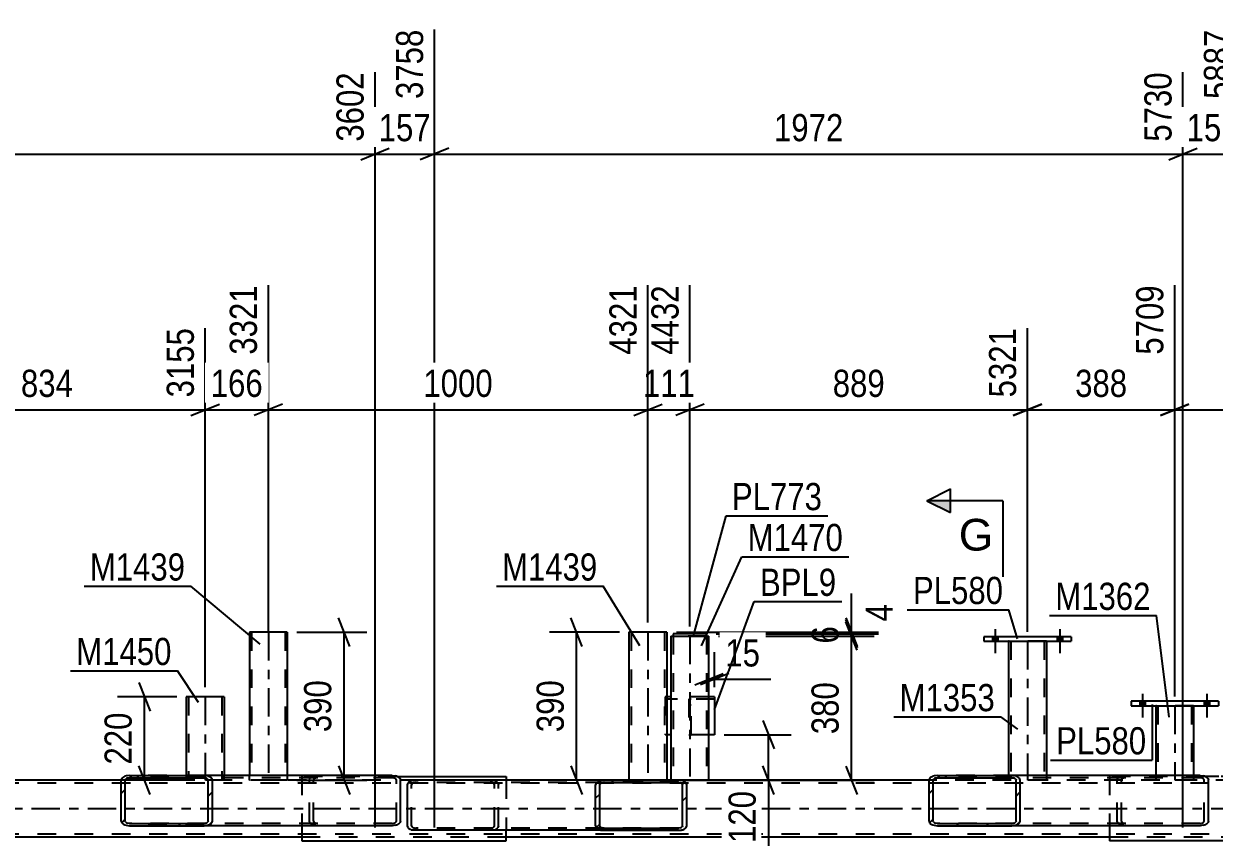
# Model space of a CAD drawing. Header units: millimetres. Extents: x -777 to 412, y -850 to -9.
# Drawn here: x -600.9 to -475.5, y -267.2 to -181.5 of the extents above; entities that cross this region are included whole.
import ezdxf

# ---------------------------------------------------------------- set-up
doc = ezdxf.new("R2010")
doc.units = ezdxf.units.MM
doc.linetypes.add('DXK_LINE_DOT2', pattern=[3.9198, 1.9599, -1.9599])
doc.linetypes.add('DXK_LINE_DOT3', pattern=[5.9187, 2.979, -0.9799, 0.9799, -0.9799])
doc.styles.add('Arial', font='ARIAL.TTF', dxfattribs={"height": 0.2})
doc.styles.add('Arial Narrow', font='ARIALN.TTF', dxfattribs={"height": 0.2})

# ---------------------------------------------------------------- blocks, each defined once
blk = doc.blocks.new('Part-570390744-11905 - 11758')
at = {"color": 7, "linetype": 'DXK_LINE_DOT2'}
for p, q in [((-571.66, -260.76), (-571.66, -265.95)), ((-561.63, -260.76), (-571.66, -260.76)), ((-550.12, -261.16), (-550.12, -266.44))]:
    blk.add_line(p, q, dxfattribs=at)
at = {"color": 2, "linetype": 'Continuous'}
for p, q in [((-561.63, -260.76), (-550.12, -260.76)), ((-550.12, -260.76), (-550.12, -261.16)), ((-571.66, -265.95), (-571.66, -267.56)), ((-550.12, -267.56), (-550.12, -266.44)), ((-571.66, -267.56), (-550.12, -267.56))]:
    blk.add_line(p, q, dxfattribs=at)
blk = doc.blocks.new('Bolt-570390744-12433 - 11758')
at = {"linetype": 'Continuous'}
for points in [[(-498.3, -246.04), (-498.86, -246.04), (-498.86, -246.52), (-498.3, -246.52)], [(-498.3, -246.04), (-498.86, -246.04), (-498.86, -246.52), (-498.3, -246.52)], [(-491.5, -246.04), (-492.06, -246.04), (-492.06, -246.52), (-491.5, -246.52)], [(-491.5, -246.04), (-492.06, -246.04), (-492.06, -246.52), (-491.5, -246.52)]]:
    blk.add_hatch(color=1, dxfattribs=at).paths.add_polyline_path(points)
at = {"color": 1, "linetype": 'Continuous'}
for p, q in [((-498.58, -245.24), (-498.58, -247.76)), ((-498.58, -245.24), (-498.58, -247.76)), ((-491.78, -245.24), (-491.78, -247.76)), ((-491.78, -245.24), (-491.78, -247.76)), ((-498.86, -246.04), (-498.86, -246.52)), ((-498.86, -246.04), (-498.86, -246.52)), ((-498.3, -246.04), (-498.3, -246.52)), ((-498.3, -246.04), (-498.3, -246.52)), ((-492.06, -246.04), (-492.06, -246.52)), ((-492.06, -246.04), (-492.06, -246.52)), ((-491.5, -246.04), (-491.5, -246.52)), ((-491.5, -246.04), (-491.5, -246.52))]:
    blk.add_line(p, q, dxfattribs=at)
blk = doc.blocks.new('Part-570390744-11802 - 11758')
at = {"linetype": 'Continuous'}
h = blk.add_hatch(dxfattribs=at)
h.set_pattern_fill('', scale=0.7, style=0, pattern_type=0)
h.set_pattern_definition([(45, (-590.6242, -265.649), (-1.57154, 1.57154), [])])
h.paths.add_polyline_path([(-590.69, -265.47), (-590.62, -265.65), (-590.43, -265.8), (-590.15, -265.91), (-589.82, -265.95), (-581.96, -265.95), (-581.62, -265.91), (-581.34, -265.8), (-581.15, -265.65), (-581.08, -265.47), (-581.08, -261.15), (-581.15, -260.96), (-581.34, -260.81), (-581.62, -260.7), (-581.96, -260.67), (-589.82, -260.67), (-590.15, -260.7), (-590.43, -260.81), (-590.62, -260.96), (-590.69, -261.15)])
h.paths.add_polyline_path([(-590.22, -261.05), (-590.13, -260.98), (-589.98, -260.92), (-589.82, -260.91), (-581.96, -260.91), (-581.79, -260.92), (-581.65, -260.98), (-581.55, -261.05), (-581.52, -261.15), (-581.52, -265.47), (-581.55, -265.56), (-581.65, -265.64), (-581.79, -265.69), (-581.96, -265.71), (-589.82, -265.71), (-589.98, -265.69), (-590.13, -265.64), (-590.22, -265.56), (-590.25, -265.47), (-590.25, -261.15)])
at = {"color": 2, "linetype": 'Continuous'}
for p, q in [((-589.82, -260.67), (-590.15, -260.7)), ((-589.98, -260.92), (-589.82, -260.91)), ((-589.82, -260.67), (-581.96, -260.67)), ((-589.82, -260.91), (-581.96, -260.91)), ((-562.13, -260.67), (-581.96, -260.67)), ((-581.62, -260.7), (-581.96, -260.67)), ((-581.96, -260.91), (-581.79, -260.92)), ((-562.13, -260.67), (-561.79, -260.7)), ((-590.62, -260.96), (-590.69, -261.15)), ((-590.69, -265.47), (-590.69, -261.15)), ((-590.25, -261.15), (-590.22, -261.05)), ((-590.25, -265.47), (-590.25, -261.15)), ((-581.55, -261.05), (-581.52, -261.15)), ((-581.52, -265.47), (-581.52, -261.15)), ((-581.08, -261.15), (-581.15, -260.96)), ((-581.08, -265.47), (-581.08, -261.15)), ((-561.32, -260.96), (-561.25, -261.15)), ((-561.25, -265.47), (-561.25, -261.15)), ((-590.69, -265.47), (-590.62, -265.65)), ((-590.22, -265.56), (-590.25, -265.47)), ((-590.15, -265.91), (-589.82, -265.95)), ((-589.82, -265.71), (-589.98, -265.69)), ((-589.82, -265.71), (-581.96, -265.71)), ((-581.79, -265.69), (-581.96, -265.71)), ((-581.96, -265.95), (-581.62, -265.91)), ((-581.52, -265.47), (-581.55, -265.56)), ((-581.15, -265.65), (-581.08, -265.47)), ((-561.79, -265.91), (-562.13, -265.95)), ((-561.25, -265.47), (-561.32, -265.65)), ((-589.82, -265.95), (-581.96, -265.95)), ((-562.13, -265.95), (-581.96, -265.95))]:
    blk.add_line(p, q, dxfattribs=at)
at = {"color": 7, "linetype": 'DXK_LINE_DOT2'}
for p, q in [((-581.96, -260.67), (-589.82, -260.67)), ((-562.13, -260.91), (-589.82, -260.91)), ((-570.32, -260.7), (-569.99, -260.67)), ((-569.99, -260.91), (-570.16, -260.92)), ((-561.96, -260.92), (-562.13, -260.91)), ((-570.86, -261.15), (-570.8, -260.96)), ((-570.86, -265.47), (-570.86, -261.15)), ((-570.39, -261.05), (-570.42, -261.15)), ((-570.42, -265.47), (-570.42, -261.15)), ((-561.69, -261.15), (-561.72, -261.05)), ((-561.69, -265.47), (-561.69, -261.15)), ((-562.13, -265.71), (-589.82, -265.71)), ((-570.8, -265.65), (-570.86, -265.47)), ((-570.42, -265.47), (-570.39, -265.56)), ((-569.99, -265.95), (-570.32, -265.91)), ((-570.16, -265.69), (-569.99, -265.71)), ((-562.13, -265.71), (-561.96, -265.69)), ((-561.72, -265.56), (-561.69, -265.47)), ((-581.96, -265.95), (-589.82, -265.95))]:
    blk.add_line(p, q, dxfattribs=at)
at = {"color": 2, "linetype": 'Continuous'}
for centre, radius, start, end in [((-590.02, -261.51), 0.817, 99.5182, 138.0638), ((-581.76, -261.51), 0.817, 41.9363, 80.4819), ((-561.93, -261.51), 0.817, 41.9363, 80.4819), ((-589.92, -261.33), 0.409, 99.5182, 138.0638), ((-581.86, -261.33), 0.409, 41.9363, 80.4819), ((-590.02, -265.1), 0.817, 221.9363, 260.4819), ((-589.92, -265.28), 0.409, 221.9363, 260.4819), ((-581.86, -265.28), 0.409, 279.5182, 318.0638), ((-581.76, -265.1), 0.817, 279.5182, 318.0638), ((-561.93, -265.1), 0.817, 279.5182, 318.0638)]:
    blk.add_arc(centre, radius, start, end, dxfattribs=at)
at = {"color": 7, "linetype": 'DXK_LINE_DOT2'}
for centre, radius, start, end in [((-570.19, -261.51), 0.817, 99.5182, 138.0638), ((-570.09, -261.33), 0.409, 99.5182, 138.0638), ((-562.03, -261.33), 0.409, 41.9363, 80.4819), ((-570.19, -265.1), 0.817, 221.9363, 260.4819), ((-570.09, -265.28), 0.409, 221.9363, 260.4819), ((-562.03, -265.28), 0.409, 279.5182, 318.0638)]:
    blk.add_arc(centre, radius, start, end, dxfattribs=at)
blk = doc.blocks.new('Part-570390744-11804 - 11758')
at = {"linetype": 'Continuous'}
h = blk.add_hatch(dxfattribs=at)
h.set_pattern_fill('', scale=0.7, style=0, pattern_type=0)
h.set_pattern_definition([(45, (-505.49, -265.649), (-1.57154, 1.57154), [])])
h.paths.add_polyline_path([(-505.56, -265.47), (-505.49, -265.65), (-505.3, -265.8), (-505.02, -265.91), (-504.68, -265.95), (-496.82, -265.95), (-496.49, -265.91), (-496.2, -265.8), (-496.02, -265.65), (-495.95, -265.47), (-495.95, -261.15), (-496.02, -260.96), (-496.2, -260.81), (-496.49, -260.7), (-496.82, -260.67), (-504.68, -260.67), (-505.02, -260.7), (-505.3, -260.81), (-505.49, -260.96), (-505.56, -261.15)])
h.paths.add_polyline_path([(-505.09, -261.05), (-504.99, -260.98), (-504.85, -260.92), (-504.68, -260.91), (-496.82, -260.91), (-496.65, -260.92), (-496.51, -260.98), (-496.42, -261.05), (-496.39, -261.15), (-496.39, -265.47), (-496.42, -265.56), (-496.51, -265.64), (-496.65, -265.69), (-496.82, -265.71), (-504.68, -265.71), (-504.85, -265.69), (-504.99, -265.64), (-505.09, -265.56), (-505.12, -265.47), (-505.12, -261.15)])
at = {"color": 2, "linetype": 'Continuous'}
for p, q in [((-504.68, -260.67), (-505.02, -260.7)), ((-504.85, -260.92), (-504.68, -260.91)), ((-504.68, -260.67), (-496.82, -260.67)), ((-504.68, -260.91), (-496.82, -260.91)), ((-476.99, -260.67), (-496.82, -260.67)), ((-496.49, -260.7), (-496.82, -260.67)), ((-496.82, -260.91), (-496.65, -260.92)), ((-476.99, -260.67), (-476.66, -260.7)), ((-505.49, -260.96), (-505.56, -261.15)), ((-505.56, -265.47), (-505.56, -261.15)), ((-505.12, -261.15), (-505.09, -261.05)), ((-505.12, -265.47), (-505.12, -261.15)), ((-496.42, -261.05), (-496.39, -261.15)), ((-496.39, -265.47), (-496.39, -261.15)), ((-495.95, -261.15), (-496.02, -260.96)), ((-495.95, -265.47), (-495.95, -261.15)), ((-476.19, -260.96), (-476.12, -261.15)), ((-476.12, -265.47), (-476.12, -261.15)), ((-505.56, -265.47), (-505.49, -265.65)), ((-505.09, -265.56), (-505.12, -265.47)), ((-505.02, -265.91), (-504.68, -265.95)), ((-504.68, -265.71), (-504.85, -265.69)), ((-504.68, -265.71), (-496.82, -265.71)), ((-496.65, -265.69), (-496.82, -265.71)), ((-496.82, -265.95), (-496.49, -265.91)), ((-496.39, -265.47), (-496.42, -265.56)), ((-496.02, -265.65), (-495.95, -265.47)), ((-476.66, -265.91), (-476.99, -265.95)), ((-476.12, -265.47), (-476.19, -265.65)), ((-504.68, -265.95), (-496.82, -265.95)), ((-476.99, -265.95), (-496.82, -265.95))]:
    blk.add_line(p, q, dxfattribs=at)
at = {"color": 7, "linetype": 'DXK_LINE_DOT2'}
for p, q in [((-496.82, -260.67), (-504.68, -260.67)), ((-476.99, -260.91), (-504.68, -260.91)), ((-485.19, -260.7), (-484.85, -260.67)), ((-484.85, -260.91), (-485.02, -260.92)), ((-476.83, -260.92), (-476.99, -260.91)), ((-485.73, -261.15), (-485.66, -260.96)), ((-485.73, -265.47), (-485.73, -261.15)), ((-485.26, -261.05), (-485.29, -261.15)), ((-485.29, -265.47), (-485.29, -261.15)), ((-476.56, -261.15), (-476.59, -261.05)), ((-476.56, -265.47), (-476.56, -261.15)), ((-476.99, -265.71), (-504.68, -265.71)), ((-485.66, -265.65), (-485.73, -265.47)), ((-485.29, -265.47), (-485.26, -265.56)), ((-484.85, -265.95), (-485.19, -265.91)), ((-485.02, -265.69), (-484.85, -265.71)), ((-476.99, -265.71), (-476.83, -265.69)), ((-476.59, -265.56), (-476.56, -265.47)), ((-504.68, -265.95), (-496.82, -265.95))]:
    blk.add_line(p, q, dxfattribs=at)
at = {"color": 2, "linetype": 'Continuous'}
for centre, radius, start, end in [((-504.88, -261.51), 0.817, 99.5182, 138.0638), ((-496.62, -261.51), 0.817, 41.9363, 80.4819), ((-476.79, -261.51), 0.817, 41.9363, 80.4819), ((-504.78, -261.33), 0.409, 99.5182, 138.0638), ((-496.72, -261.33), 0.409, 41.9363, 80.4819), ((-504.88, -265.1), 0.817, 221.9363, 260.4819), ((-504.78, -265.28), 0.409, 221.9363, 260.4819), ((-496.72, -265.28), 0.409, 279.5182, 318.0638), ((-496.62, -265.1), 0.817, 279.5182, 318.0638), ((-476.79, -265.1), 0.817, 279.5182, 318.0638)]:
    blk.add_arc(centre, radius, start, end, dxfattribs=at)
at = {"color": 7, "linetype": 'DXK_LINE_DOT2'}
for centre, radius, start, end in [((-485.05, -261.51), 0.817, 99.5182, 138.0638), ((-484.95, -261.33), 0.409, 99.5182, 138.0638), ((-476.89, -261.33), 0.409, 41.9363, 80.4819), ((-485.05, -265.1), 0.817, 221.9363, 260.4819), ((-484.95, -265.28), 0.409, 221.9363, 260.4819), ((-476.89, -265.28), 0.409, 279.5182, 318.0638)]:
    blk.add_arc(centre, radius, start, end, dxfattribs=at)
blk = doc.blocks.new('Part-570390744-11910 - 11758')
at = {"color": 7, "linetype": 'DXK_LINE_DOT2'}
for p, q in [((-486.53, -260.76), (-486.53, -265.95)), ((-476.49, -260.76), (-486.53, -260.76)), ((-464.98, -260.76), (-475.02, -260.76)), ((-464.98, -260.76), (-464.98, -265.95))]:
    blk.add_line(p, q, dxfattribs=at)
at = {"color": 2, "linetype": 'Continuous'}
for p, q in [((-475.02, -260.76), (-476.49, -260.76)), ((-486.53, -265.95), (-486.53, -267.56)), ((-464.98, -265.95), (-464.98, -267.56)), ((-464.98, -267.56), (-486.53, -267.56))]:
    blk.add_line(p, q, dxfattribs=at)
blk = doc.blocks.new('Part-570390744-12307 - 11758')
at = {"color": 2, "linetype": 'Continuous'}
for p, q in [((-583.83, -252.37), (-583.83, -260.67)), ((-579.83, -252.37), (-583.83, -252.37)), ((-579.83, -252.37), (-579.83, -260.67))]:
    blk.add_line(p, q, dxfattribs=at)
at = {"color": 7, "linetype": 'DXK_LINE_DOT2'}
for p, q in [((-583.59, -252.37), (-583.59, -261.16)), ((-583.59, -252.37), (-583.57, -252.37)), ((-583.57, -252.37), (-583.53, -252.37)), ((-583.53, -252.37), (-583.52, -252.37)), ((-580.07, -252.37), (-580.07, -261.16)), ((-583.83, -260.67), (-583.83, -261.16)), ((-579.83, -261.16), (-579.83, -260.67)), ((-579.83, -261.16), (-583.83, -261.16))]:
    blk.add_line(p, q, dxfattribs=at)
at = {"color": 7, "linetype": 'DXK_LINE_DOT3'}
blk.add_line((-581.83, -252.37), (-581.83, -261.16), dxfattribs=at)
blk = doc.blocks.new('Part-570390744-11937 - 11758')
at = {"linetype": 'Continuous'}
h = blk.add_hatch(dxfattribs=at)
h.set_pattern_fill('', scale=0.7, style=0, pattern_type=0)
h.set_pattern_definition([(45, (-540.628, -266.147), (-1.57154, 1.57154), [])])
h.paths.add_polyline_path([(-540.69, -265.96), (-540.63, -266.15), (-540.44, -266.3), (-540.16, -266.41), (-539.82, -266.44), (-531.96, -266.44), (-531.63, -266.41), (-531.34, -266.3), (-531.15, -266.15), (-531.09, -265.96), (-531.09, -261.64), (-531.15, -261.46), (-531.34, -261.3), (-531.63, -261.2), (-531.96, -261.16), (-539.82, -261.16), (-540.16, -261.2), (-540.44, -261.3), (-540.63, -261.46), (-540.69, -261.64)])
h.paths.add_polyline_path([(-540.22, -261.55), (-540.13, -261.47), (-539.99, -261.42), (-539.82, -261.4), (-531.96, -261.4), (-531.79, -261.42), (-531.65, -261.47), (-531.56, -261.55), (-531.52, -261.64), (-531.52, -265.96), (-531.56, -266.06), (-531.65, -266.13), (-531.79, -266.19), (-531.96, -266.2), (-539.82, -266.2), (-539.99, -266.19), (-540.13, -266.13), (-540.22, -266.06), (-540.26, -265.96), (-540.26, -261.64)])
at = {"color": 2, "linetype": 'Continuous'}
for p, q in [((-560.52, -261.64), (-560.46, -261.46)), ((-560.52, -265.96), (-560.52, -261.64)), ((-559.98, -261.2), (-559.65, -261.16)), ((-539.82, -261.16), (-559.65, -261.16)), ((-540.63, -261.46), (-540.69, -261.64)), ((-540.69, -265.96), (-540.69, -261.64)), ((-540.26, -261.64), (-540.22, -261.55)), ((-540.26, -265.96), (-540.26, -261.64)), ((-539.82, -261.16), (-540.16, -261.2)), ((-539.99, -261.42), (-539.82, -261.4)), ((-539.82, -261.16), (-531.96, -261.16)), ((-539.82, -261.4), (-531.96, -261.4)), ((-531.63, -261.2), (-531.96, -261.16)), ((-531.96, -261.4), (-531.79, -261.42)), ((-531.56, -261.55), (-531.52, -261.64)), ((-531.52, -265.96), (-531.52, -261.64)), ((-531.09, -261.64), (-531.15, -261.46)), ((-531.09, -265.96), (-531.09, -261.64)), ((-560.46, -266.15), (-560.52, -265.96)), ((-559.65, -266.44), (-559.98, -266.41)), ((-539.82, -266.44), (-559.65, -266.44)), ((-540.69, -265.96), (-540.63, -266.15)), ((-540.22, -266.06), (-540.26, -265.96)), ((-540.16, -266.41), (-539.82, -266.44)), ((-539.82, -266.2), (-539.99, -266.19)), ((-539.82, -266.2), (-531.96, -266.2)), ((-539.82, -266.44), (-531.96, -266.44)), ((-531.79, -266.19), (-531.96, -266.2)), ((-531.96, -266.44), (-531.63, -266.41)), ((-531.52, -265.96), (-531.56, -266.06)), ((-531.15, -266.15), (-531.09, -265.96))]:
    blk.add_line(p, q, dxfattribs=at)
at = {"color": 7, "linetype": 'DXK_LINE_DOT2'}
for p, q in [((-560.05, -261.55), (-560.09, -261.64)), ((-560.09, -265.96), (-560.09, -261.64)), ((-559.65, -261.4), (-559.82, -261.42)), ((-531.96, -261.4), (-559.65, -261.4)), ((-551.79, -261.16), (-551.45, -261.2)), ((-551.62, -261.42), (-551.79, -261.4)), ((-551.35, -261.64), (-551.39, -261.55)), ((-551.35, -265.96), (-551.35, -261.64)), ((-550.98, -261.46), (-550.92, -261.64)), ((-550.92, -265.96), (-550.92, -261.64)), ((-531.96, -261.16), (-539.82, -261.16)), ((-560.09, -265.96), (-560.05, -266.06)), ((-559.82, -266.19), (-559.65, -266.2)), ((-531.96, -266.2), (-559.65, -266.2)), ((-551.79, -266.2), (-551.62, -266.19)), ((-551.45, -266.41), (-551.79, -266.44)), ((-551.39, -266.06), (-551.35, -265.96)), ((-550.92, -265.96), (-550.98, -266.15)), ((-531.96, -266.44), (-539.82, -266.44))]:
    blk.add_line(p, q, dxfattribs=at)
at = {"color": 2, "linetype": 'Continuous'}
for centre, radius, start, end in [((-559.85, -262.01), 0.817, 99.5182, 138.0638), ((-540.02, -262.01), 0.817, 99.5182, 138.0638), ((-539.92, -261.82), 0.409, 99.5182, 138.0638), ((-531.86, -261.82), 0.409, 41.9363, 80.4819), ((-531.76, -262.01), 0.817, 41.9363, 80.4819), ((-559.85, -265.6), 0.817, 221.9363, 260.4819), ((-540.02, -265.6), 0.817, 221.9363, 260.4819), ((-539.92, -265.78), 0.409, 221.9363, 260.4819), ((-531.86, -265.78), 0.409, 279.5182, 318.0638), ((-531.76, -265.6), 0.817, 279.5182, 318.0638)]:
    blk.add_arc(centre, radius, start, end, dxfattribs=at)
at = {"color": 7, "linetype": 'DXK_LINE_DOT2'}
for centre, radius, start, end in [((-559.75, -261.82), 0.409, 99.5182, 138.0638), ((-551.69, -261.82), 0.409, 41.9363, 80.4819), ((-551.59, -262.01), 0.817, 41.9363, 80.4819), ((-559.75, -265.78), 0.409, 221.9363, 260.4819), ((-551.69, -265.78), 0.409, 279.5182, 318.0638), ((-551.59, -265.6), 0.817, 279.5182, 318.0638)]:
    blk.add_arc(centre, radius, start, end, dxfattribs=at)
blk = doc.blocks.new('Part-570390744-12322 - 11758')
at = {"color": 2, "linetype": 'Continuous'}
for p, q in [((-481.67, -253.33), (-481.67, -260.67)), ((-477.67, -253.33), (-477.67, -260.67))]:
    blk.add_line(p, q, dxfattribs=at)
at = {"color": 7, "linetype": 'DXK_LINE_DOT2'}
for p, q in [((-477.67, -253.33), (-481.67, -253.33)), ((-481.43, -253.33), (-481.43, -261.17)), ((-477.91, -253.33), (-477.91, -261.17)), ((-481.67, -260.67), (-481.67, -261.17)), ((-477.67, -260.67), (-477.67, -261.17)), ((-477.67, -261.17), (-481.67, -261.17))]:
    blk.add_line(p, q, dxfattribs=at)
at = {"color": 7, "linetype": 'DXK_LINE_DOT3'}
blk.add_line((-479.67, -253.33), (-479.67, -261.17), dxfattribs=at)
blk = doc.blocks.new('Part-570390744-12146 - 11758')
at = {"color": 2, "linetype": 'Continuous'}
for p, q in [((-533.18, -245.56), (-537.18, -245.56)), ((-537.18, -245.56), (-537.18, -261.16)), ((-533.18, -245.56), (-533.18, -261.16))]:
    blk.add_line(p, q, dxfattribs=at)
at = {"color": 7, "linetype": 'DXK_LINE_DOT2'}
for p, q in [((-536.94, -245.56), (-536.94, -261.17)), ((-536.94, -245.56), (-536.92, -245.56)), ((-536.92, -245.56), (-536.88, -245.56)), ((-536.88, -245.56), (-536.87, -245.56)), ((-533.42, -245.56), (-533.42, -261.17)), ((-537.18, -261.16), (-537.18, -261.17)), ((-537.18, -261.17), (-533.18, -261.17)), ((-533.18, -261.17), (-533.18, -261.16)), ((-533.18, -261.16), (-533.18, -261.17))]:
    blk.add_line(p, q, dxfattribs=at)
at = {"color": 7, "linetype": 'DXK_LINE_DOT3'}
blk.add_line((-535.18, -245.56), (-535.18, -261.17), dxfattribs=at)
blk = doc.blocks.new('Part-570390744-12371 - 11758')
at = {"color": 7, "linetype": 'DXK_LINE_DOT2'}
for p, q in [((-533.35, -252.37), (-533.35, -256.37)), ((-533.18, -252.37), (-533.35, -252.37)), ((-528.15, -252.61), (-533.35, -252.61)), ((-528.75, -252.37), (-532.75, -252.37)), ((-533.18, -256.37), (-533.35, -256.37)), ((-528.75, -256.37), (-532.75, -256.37))]:
    blk.add_line(p, q, dxfattribs=at)
at = {"color": 2, "linetype": 'Continuous'}
for p, q in [((-532.75, -252.37), (-533.18, -252.37)), ((-528.15, -252.37), (-528.75, -252.37)), ((-528.15, -252.37), (-528.15, -256.37)), ((-532.75, -256.37), (-533.18, -256.37)), ((-528.15, -256.37), (-528.75, -256.37))]:
    blk.add_line(p, q, dxfattribs=at)
blk = doc.blocks.new('Part-570390744-12153 - 11758')
at = {"color": 2, "linetype": 'Continuous'}
for p, q in [((-532.75, -245.97), (-532.75, -261.16)), ((-532.75, -245.97), (-532.71, -245.97)), ((-532.71, -245.97), (-528.75, -245.97)), ((-528.75, -261.16), (-528.75, -245.97))]:
    blk.add_line(p, q, dxfattribs=at)
at = {"color": 7, "linetype": 'DXK_LINE_DOT2'}
for p, q in [((-532.51, -245.97), (-532.51, -261.16)), ((-532.51, -245.97), (-532.49, -245.97)), ((-528.99, -245.97), (-528.99, -261.16)), ((-532.75, -261.16), (-528.75, -261.16))]:
    blk.add_line(p, q, dxfattribs=at)
at = {"color": 7, "linetype": 'DXK_LINE_DOT3'}
blk.add_line((-530.75, -245.97), (-530.75, -261.16), dxfattribs=at)
blk = doc.blocks.new('Part-570390744-12160 - 11758')
at = {"color": 2, "linetype": 'Continuous'}
for p, q in [((-499.78, -246.04), (-499.78, -246.52)), ((-490.58, -246.04), (-499.78, -246.04)), ((-499.78, -246.52), (-490.58, -246.52)), ((-490.58, -246.04), (-490.58, -246.52))]:
    blk.add_line(p, q, dxfattribs=at)
blk = doc.blocks.new('Part-570390744-12165 - 11758')
at = {"color": 2, "linetype": 'Continuous'}
for p, q in [((-497.18, -246.52), (-497.18, -260.67)), ((-493.18, -246.52), (-493.18, -260.67))]:
    blk.add_line(p, q, dxfattribs=at)
at = {"color": 7, "linetype": 'DXK_LINE_DOT2'}
for p, q in [((-493.18, -246.52), (-497.18, -246.52)), ((-496.94, -246.52), (-496.94, -261.17)), ((-493.42, -246.52), (-493.42, -261.17)), ((-497.18, -260.67), (-497.18, -261.17)), ((-493.18, -260.67), (-493.18, -261.17)), ((-493.18, -261.17), (-497.18, -261.17))]:
    blk.add_line(p, q, dxfattribs=at)
at = {"color": 7, "linetype": 'DXK_LINE_DOT3'}
blk.add_line((-495.18, -246.52), (-495.18, -261.17), dxfattribs=at)
blk = doc.blocks.new('Part-570390744-12286 - 11758')
at = {"color": 2, "linetype": 'Continuous'}
for p, q in [((-528.99, -245.73), (-532.51, -245.73)), ((-532.51, -245.73), (-532.51, -245.97)), ((-528.99, -245.73), (-528.99, -245.97))]:
    blk.add_line(p, q, dxfattribs=at)
at = {"color": 7, "linetype": 'DXK_LINE_DOT2'}
blk.add_line((-528.99, -245.97), (-532.51, -245.97), dxfattribs=at)
blk = doc.blocks.new('Part-570390744-12291 - 11758')
at = {"color": 2, "linetype": 'Continuous'}
for p, q in [((-577.18, -245.56), (-577.18, -260.67)), ((-573.18, -245.56), (-577.18, -245.56)), ((-573.18, -245.56), (-573.18, -260.67))]:
    blk.add_line(p, q, dxfattribs=at)
at = {"color": 7, "linetype": 'DXK_LINE_DOT2'}
for p, q in [((-576.94, -245.56), (-576.94, -261.17)), ((-576.94, -245.56), (-576.92, -245.56)), ((-576.92, -245.56), (-576.88, -245.56)), ((-576.88, -245.56), (-576.87, -245.56)), ((-573.42, -245.56), (-573.42, -261.17)), ((-577.18, -261.17), (-577.18, -260.67)), ((-573.18, -260.67), (-573.18, -261.17)), ((-573.18, -261.17), (-577.18, -261.17))]:
    blk.add_line(p, q, dxfattribs=at)
at = {"color": 7, "linetype": 'DXK_LINE_DOT3'}
blk.add_line((-575.18, -245.56), (-575.18, -261.17), dxfattribs=at)
blk = doc.blocks.new('Part-570390744-12317 - 11758')
at = {"color": 2, "linetype": 'Continuous'}
for p, q in [((-484.27, -252.85), (-484.27, -253.33)), ((-475.07, -252.85), (-484.27, -252.85)), ((-484.27, -253.33), (-475.07, -253.33)), ((-475.07, -252.85), (-475.07, -253.33))]:
    blk.add_line(p, q, dxfattribs=at)
blk = doc.blocks.new('Part-570390744-12396 - 11758')
at = {"color": 7, "linetype": 'DXK_LINE_DOT2'}
for p, q in [((-64.46, -261.48), (-708.01, -261.48)), ((-531.96, -261.16), (-590.69, -261.16)), ((-445.95, -261.16), (-505.56, -261.16)), ((-64.46, -266.84), (-708.01, -266.84)), ((-550.12, -267.16), (-571.66, -267.16)), ((-464.98, -267.16), (-486.53, -267.16))]:
    blk.add_line(p, q, dxfattribs=at)
at = {"color": 2, "linetype": 'Continuous'}
for p, q in [((-590.69, -261.16), (-617.1, -261.16)), ((-505.56, -261.16), (-531.96, -261.16)), ((-571.66, -267.16), (-635.25, -267.16)), ((-486.53, -267.16), (-550.12, -267.16))]:
    blk.add_line(p, q, dxfattribs=at)
at = {"color": 7, "linetype": 'DXK_LINE_DOT3'}
blk.add_line((-64.46, -264.16), (-708.01, -264.16), dxfattribs=at)
blk = doc.blocks.new('Part-570390744-12397 - 11758')
at = {"color": 7, "linetype": 'DXK_LINE_DOT2'}
for p, q in [((-530.62, -252.61), (-530.86, -252.61)), ((-530.86, -252.61), (-530.86, -256.37)), ((-530.86, -253.21), (-530.62, -253.21)), ((-530.62, -256.37), (-530.62, -252.61)), ((-530.86, -256.37), (-530.62, -256.37))]:
    blk.add_line(p, q, dxfattribs=at)
blk = doc.blocks.new('Bolt-570390744-12444 - 11758')
at = {"linetype": 'Continuous'}
for points in [[(-482.79, -252.85), (-483.35, -252.85), (-483.35, -253.33), (-482.79, -253.33)], [(-482.79, -252.85), (-483.35, -252.85), (-483.35, -253.33), (-482.79, -253.33)], [(-475.99, -252.85), (-476.55, -252.85), (-476.55, -253.33), (-475.99, -253.33)], [(-475.99, -252.85), (-476.55, -252.85), (-476.55, -253.33), (-475.99, -253.33)]]:
    blk.add_hatch(color=1, dxfattribs=at).paths.add_polyline_path(points)
at = {"color": 1, "linetype": 'Continuous'}
for p, q in [((-483.07, -252.05), (-483.07, -254.57)), ((-483.07, -252.05), (-483.07, -254.57)), ((-476.27, -252.05), (-476.27, -254.57)), ((-476.27, -252.05), (-476.27, -254.57)), ((-483.35, -252.85), (-483.35, -253.33)), ((-483.35, -252.85), (-483.35, -253.33)), ((-482.79, -252.85), (-482.79, -253.33)), ((-482.79, -252.85), (-482.79, -253.33)), ((-476.55, -252.85), (-476.55, -253.33)), ((-476.55, -252.85), (-476.55, -253.33)), ((-475.99, -252.85), (-475.99, -253.33)), ((-475.99, -252.85), (-475.99, -253.33))]:
    blk.add_line(p, q, dxfattribs=at)
blk = doc.blocks.new('StraightDimension-570390744-50053 - 11758')
at = {"color": 7, "linetype": 'Continuous'}
for p, q in [((-615.18, -245.52), (-615.18, -213.52)), ((-581.83, -251.37), (-581.83, -213.52)), ((-613.68, -221.53), (-616.68, -222.73)), ((-583.33, -222.73), (-580.33, -221.53)), ((-615.18, -222.13), (-581.83, -222.13))]:
    blk.add_line(p, q, dxfattribs=at)
at = {"color": 0}
blk.add_wipeout([(-595.16, -221.38), (-595.16, -217.18), (-601.85, -217.18), (-601.85, -221.38)], dxfattribs=at)
at = {"color": 3, "style": 'Arial Narrow'}
blk.add_text('834', height=2.863, dxfattribs=at).set_placement((-601.25, -220.78))
at = {"color": 0, "linetype": 'Continuous'}
blk.add_wipeout([(-582.43, -212.92), (-586.63, -212.92), (-586.63, -221.43), (-582.43, -221.43)], dxfattribs=at)
at = {"color": 3, "linetype": 'Continuous', "style": 'Arial Narrow'}
blk.add_text('3155', height=2.863, rotation=90.0002, dxfattribs=at).set_placement((-583.03, -220.83))
blk = doc.blocks.new('StraightDimension-570390744-50049 - 11758')
at = {"color": 7, "linetype": 'Continuous'}
for p, q in [((-530.75, -244.97), (-530.75, -209.02)), ((-495.18, -245.52), (-495.18, -213.52)), ((-529.25, -221.53), (-532.25, -222.73)), ((-496.68, -222.73), (-493.68, -221.53)), ((-530.75, -222.13), (-495.18, -222.13))]:
    blk.add_line(p, q, dxfattribs=at)
at = {"color": 0}
blk.add_wipeout([(-509.62, -221.38), (-509.62, -217.18), (-516.3, -217.18), (-516.3, -221.38)], dxfattribs=at)
at = {"color": 3, "style": 'Arial Narrow'}
blk.add_text('889', height=2.863, dxfattribs=at).set_placement((-515.7, -220.78))
at = {"color": 0, "linetype": 'Continuous'}
blk.add_wipeout([(-495.78, -212.92), (-499.98, -212.92), (-499.98, -221.43), (-495.78, -221.43)], dxfattribs=at)
at = {"color": 3, "linetype": 'Continuous', "style": 'Arial Narrow'}
blk.add_text('5321', height=2.863, rotation=90.0002, dxfattribs=at).set_placement((-496.38, -220.83))
blk = doc.blocks.new('StraightDimension-570390744-59042 - 11758')
at = {"color": 7, "linetype": 'Continuous'}
for p, q in [((-514.33, -244.23), (-513.13, -247.23)), ((-513.13, -247.47), (-514.33, -244.47)), ((-527.99, -245.73), (-511.33, -245.73)), ((-513.73, -245.97), (-513.73, -245.73)), ((-527.75, -245.97), (-511.33, -245.97))]:
    blk.add_line(p, q, dxfattribs=at)
at = {"color": 0}
blk.add_wipeout([(-514.48, -244.33), (-518.68, -244.33), (-518.68, -247.36), (-514.48, -247.36)], dxfattribs=at)
at = {"color": 3, "style": 'Arial Narrow'}
blk.add_text('6', height=2.86, rotation=90.0002, dxfattribs=at).set_placement((-515.08, -246.76))
blk = doc.blocks.new('StraightDimension-570390744-51158 - 11758')
at = {"color": 7, "linetype": 'Continuous'}
for p, q in [((-647.06, -266.16), (-647.06, -186.57)), ((-563.94, -266.16), (-563.94, -186.57)), ((-645.56, -194.59), (-648.56, -195.79)), ((-647.06, -195.19), (-563.94, -195.19)), ((-565.44, -195.79), (-562.44, -194.59))]:
    blk.add_line(p, q, dxfattribs=at)
at = {"color": 0}
blk.add_wipeout([(-601.24, -194.44), (-601.24, -190.24), (-609.75, -190.24), (-609.75, -194.44)], dxfattribs=at)
at = {"color": 3, "style": 'Arial Narrow'}
blk.add_text('2078', height=2.863, dxfattribs=at).set_placement((-609.15, -193.84))
at = {"color": 0, "linetype": 'Continuous'}
blk.add_wipeout([(-564.54, -185.97), (-568.74, -185.97), (-568.74, -194.49), (-564.54, -194.49)], dxfattribs=at)
at = {"color": 3, "linetype": 'Continuous', "style": 'Arial Narrow'}
blk.add_text('3602', height=2.863, rotation=90.0002, dxfattribs=at).set_placement((-565.14, -193.89))
blk = doc.blocks.new('StraightDimension-570390744-50048 - 11758')
at = {"color": 7, "linetype": 'Continuous'}
for p, q in [((-479.67, -252.33), (-479.67, -209.02)), ((-495.18, -245.52), (-495.18, -213.52)), ((-493.68, -221.53), (-496.68, -222.73)), ((-481.17, -222.73), (-478.17, -221.53)), ((-495.18, -222.13), (-479.67, -222.13))]:
    blk.add_line(p, q, dxfattribs=at)
at = {"color": 0}
blk.add_wipeout([(-484.08, -221.38), (-484.08, -217.18), (-490.76, -217.18), (-490.76, -221.38)], dxfattribs=at)
at = {"color": 3, "style": 'Arial Narrow'}
blk.add_text('388', height=2.863, dxfattribs=at).set_placement((-490.16, -220.78))
at = {"color": 0, "linetype": 'Continuous'}
blk.add_wipeout([(-480.27, -208.42), (-484.47, -208.42), (-484.47, -216.93), (-480.27, -216.93)], dxfattribs=at)
at = {"color": 3, "linetype": 'Continuous', "style": 'Arial Narrow'}
blk.add_text('5709', height=2.863, rotation=90.0002, dxfattribs=at).set_placement((-480.87, -216.33))
blk = doc.blocks.new('StraightDimension-570390744-51157 - 11758')
at = {"color": 7, "linetype": 'Continuous'}
for p, q in [((-557.67, -266.16), (-557.67, -182.07)), ((-563.94, -266.16), (-563.94, -186.57)), ((-565.44, -195.79), (-562.44, -194.59)), ((-563.94, -195.19), (-557.67, -195.19)), ((-556.17, -194.59), (-559.17, -195.79))]:
    blk.add_line(p, q, dxfattribs=at)
at = {"color": 0}
blk.add_wipeout([(-557.46, -194.44), (-557.46, -190.24), (-564.15, -190.24), (-564.15, -194.44)], dxfattribs=at)
at = {"color": 3, "style": 'Arial Narrow'}
blk.add_text('157', height=2.863, dxfattribs=at).set_placement((-563.55, -193.84))
at = {"color": 0, "linetype": 'Continuous'}
blk.add_wipeout([(-558.27, -181.47), (-562.47, -181.47), (-562.47, -189.99), (-558.27, -189.99)], dxfattribs=at)
at = {"color": 3, "linetype": 'Continuous', "style": 'Arial Narrow'}
blk.add_text('3758', height=2.863, rotation=90.0002, dxfattribs=at).set_placement((-558.87, -189.39))
blk = doc.blocks.new('StraightDimension-570390744-51156 - 11758')
at = {"color": 7, "linetype": 'Continuous'}
for p, q in [((-557.67, -266.16), (-557.67, -182.07)), ((-478.8, -266.16), (-478.8, -186.57)), ((-556.17, -194.59), (-559.17, -195.79)), ((-557.67, -195.19), (-478.8, -195.19)), ((-480.3, -195.79), (-477.3, -194.59))]:
    blk.add_line(p, q, dxfattribs=at)
at = {"color": 0}
blk.add_wipeout([(-513.98, -194.44), (-513.98, -190.24), (-522.49, -190.24), (-522.49, -194.44)], dxfattribs=at)
at = {"color": 3, "style": 'Arial Narrow'}
blk.add_text('1972', height=2.863, dxfattribs=at).set_placement((-521.89, -193.84))
at = {"color": 0, "linetype": 'Continuous'}
blk.add_wipeout([(-479.4, -185.97), (-483.6, -185.97), (-483.6, -194.49), (-479.4, -194.49)], dxfattribs=at)
at = {"color": 3, "linetype": 'Continuous', "style": 'Arial Narrow'}
blk.add_text('5730', height=2.863, rotation=90.0002, dxfattribs=at).set_placement((-480, -193.89))
blk = doc.blocks.new('StraightDimension-570390744-12468 - 11758')
at = {"color": 7, "linetype": 'Continuous'}
for p, q in [((-588.83, -250.87), (-587.63, -253.87)), ((-584.83, -252.37), (-591.08, -252.37)), ((-588.23, -261.16), (-588.23, -252.37)), ((-587.63, -262.66), (-588.83, -259.66)), ((-584.83, -261.16), (-591.08, -261.16))]:
    blk.add_line(p, q, dxfattribs=at)
at = {"color": 0}
blk.add_wipeout([(-588.98, -253.42), (-593.18, -253.42), (-593.18, -260.11), (-588.98, -260.11)], dxfattribs=at)
at = {"color": 3, "style": 'Arial Narrow'}
blk.add_text('220', height=2.863, rotation=90.0002, dxfattribs=at).set_placement((-589.58, -259.51))
blk = doc.blocks.new('StraightDimension-570390744-50047 - 11758')
at = {"color": 7, "linetype": 'Continuous'}
for p, q in [((-479.67, -252.33), (-479.67, -209.02)), ((-455.18, -245.52), (-455.18, -213.52)), ((-478.17, -221.53), (-481.17, -222.73)), ((-456.68, -222.73), (-453.68, -221.53)), ((-479.67, -222.13), (-455.18, -222.13))]:
    blk.add_line(p, q, dxfattribs=at)
at = {"color": 0}
blk.add_wipeout([(-464.08, -221.38), (-464.08, -217.18), (-470.76, -217.18), (-470.76, -221.38)], dxfattribs=at)
at = {"color": 3, "style": 'Arial Narrow'}
blk.add_text('612', height=2.863, dxfattribs=at).set_placement((-470.16, -220.78))
at = {"color": 0, "linetype": 'Continuous'}
blk.add_wipeout([(-455.78, -212.92), (-459.98, -212.92), (-459.98, -221.43), (-455.78, -221.43)], dxfattribs=at)
at = {"color": 3, "linetype": 'Continuous', "style": 'Arial Narrow'}
blk.add_text('6321', height=2.863, rotation=90.0002, dxfattribs=at).set_placement((-456.38, -220.83))
blk = doc.blocks.new('StraightDimension-570390744-59073 - 11758')
at = {"color": 7, "linetype": 'Continuous'}
for p, q in [((-542.1, -247.06), (-543.3, -244.06)), ((-538.18, -245.56), (-545.55, -245.56)), ((-542.7, -261.16), (-542.7, -245.56)), ((-543.3, -259.66), (-542.1, -262.66)), ((-533.75, -261.16), (-545.55, -261.16))]:
    blk.add_line(p, q, dxfattribs=at)
at = {"color": 0}
blk.add_wipeout([(-543.45, -250.02), (-547.65, -250.02), (-547.65, -256.7), (-543.45, -256.7)], dxfattribs=at)
at = {"color": 3, "style": 'Arial Narrow'}
blk.add_text('390', height=2.863, rotation=90.0002, dxfattribs=at).set_placement((-544.05, -256.1))
blk = doc.blocks.new('StraightDimension-570390744-50050 - 11758')
at = {"color": 7, "linetype": 'Continuous'}
for p, q in [((-535.18, -244.56), (-535.18, -209.02)), ((-530.75, -244.97), (-530.75, -209.02)), ((-536.68, -222.73), (-533.68, -221.53)), ((-529.25, -221.53), (-532.25, -222.73)), ((-535.18, -222.13), (-530.75, -222.13))]:
    blk.add_line(p, q, dxfattribs=at)
at = {"color": 0}
blk.add_wipeout([(-529.62, -221.38), (-529.62, -217.18), (-536.3, -217.18), (-536.3, -221.38)], dxfattribs=at)
at = {"color": 3, "style": 'Arial Narrow'}
blk.add_text('111', height=2.863, dxfattribs=at).set_placement((-535.7, -220.78))
at = {"color": 0, "linetype": 'Continuous'}
blk.add_wipeout([(-531.35, -208.42), (-535.55, -208.42), (-535.55, -216.93), (-531.35, -216.93)], dxfattribs=at)
at = {"color": 3, "linetype": 'Continuous', "style": 'Arial Narrow'}
blk.add_text('4432', height=2.863, rotation=90.0002, dxfattribs=at).set_placement((-531.95, -216.33))
blk = doc.blocks.new('StraightDimension-570390744-50051 - 11758')
at = {"color": 7, "linetype": 'Continuous'}
for p, q in [((-575.18, -245.52), (-575.18, -209.02)), ((-535.18, -244.56), (-535.18, -209.02)), ((-573.68, -221.53), (-576.68, -222.73)), ((-536.68, -222.73), (-533.68, -221.53)), ((-575.18, -222.13), (-535.18, -222.13))]:
    blk.add_line(p, q, dxfattribs=at)
at = {"color": 0}
blk.add_wipeout([(-550.92, -221.38), (-550.92, -217.18), (-559.44, -217.18), (-559.44, -221.38)], dxfattribs=at)
at = {"color": 3, "style": 'Arial Narrow'}
blk.add_text('1000', height=2.863, dxfattribs=at).set_placement((-558.84, -220.78))
at = {"color": 0, "linetype": 'Continuous'}
blk.add_wipeout([(-535.78, -208.42), (-539.98, -208.42), (-539.98, -216.93), (-535.78, -216.93)], dxfattribs=at)
at = {"color": 3, "linetype": 'Continuous', "style": 'Arial Narrow'}
blk.add_text('4321', height=2.863, rotation=90.0002, dxfattribs=at).set_placement((-536.38, -216.33))
blk = doc.blocks.new('StraightDimension-570390744-50052 - 11758')
at = {"color": 7, "linetype": 'Continuous'}
for p, q in [((-575.18, -245.52), (-575.18, -209.02)), ((-581.83, -251.37), (-581.83, -213.52)), ((-583.33, -222.73), (-580.33, -221.53)), ((-573.68, -221.53), (-576.68, -222.73)), ((-581.83, -222.13), (-575.18, -222.13))]:
    blk.add_line(p, q, dxfattribs=at)
at = {"color": 0}
blk.add_wipeout([(-575.16, -221.38), (-575.16, -217.18), (-581.85, -217.18), (-581.85, -221.38)], dxfattribs=at)
at = {"color": 3, "style": 'Arial Narrow'}
blk.add_text('166', height=2.863, dxfattribs=at).set_placement((-581.25, -220.78))
at = {"color": 0, "linetype": 'Continuous'}
blk.add_wipeout([(-575.78, -208.42), (-579.98, -208.42), (-579.98, -216.93), (-575.78, -216.93)], dxfattribs=at)
at = {"color": 3, "linetype": 'Continuous', "style": 'Arial Narrow'}
blk.add_text('3321', height=2.863, rotation=90.0002, dxfattribs=at).set_placement((-576.38, -216.33))
blk = doc.blocks.new('StraightDimension-570390744-51155 - 11758')
at = {"color": 7, "linetype": 'Continuous'}
for p, q in [((-472.53, -266.16), (-472.53, -182.07)), ((-478.8, -266.16), (-478.8, -186.57)), ((-480.3, -195.79), (-477.3, -194.59)), ((-478.8, -195.19), (-472.53, -195.19)), ((-471.03, -194.59), (-474.03, -195.79))]:
    blk.add_line(p, q, dxfattribs=at)
at = {"color": 0}
blk.add_wipeout([(-472.33, -194.44), (-472.33, -190.24), (-479.01, -190.24), (-479.01, -194.44)], dxfattribs=at)
at = {"color": 3, "style": 'Arial Narrow'}
blk.add_text('157', height=2.863, dxfattribs=at).set_placement((-478.41, -193.84))
at = {"color": 0, "linetype": 'Continuous'}
blk.add_wipeout([(-473.13, -181.47), (-477.33, -181.47), (-477.33, -189.99), (-473.13, -189.99)], dxfattribs=at)
at = {"color": 3, "linetype": 'Continuous', "style": 'Arial Narrow'}
blk.add_text('5887', height=2.863, rotation=90.0002, dxfattribs=at).set_placement((-473.73, -189.39))
blk = doc.blocks.new('StraightDimension-570390744-59041 - 11758')
at = {"color": 7, "linetype": 'Continuous'}
for p, q in [((-513.73, -245.56), (-513.73, -241.48)), ((-513.73, -245.56), (-513.73, -241.48)), ((-514.33, -244.06), (-513.13, -247.06)), ((-513.13, -247.23), (-514.33, -244.23)), ((-532.18, -245.56), (-510.88, -245.56)), ((-527.99, -245.73), (-510.88, -245.73)), ((-513.73, -245.73), (-513.73, -245.56))]:
    blk.add_line(p, q, dxfattribs=at)
at = {"color": 0}
blk.add_wipeout([(-508.78, -242.01), (-512.98, -242.01), (-512.98, -245.04), (-508.78, -245.04)], dxfattribs=at)
at = {"color": 3, "style": 'Arial Narrow'}
blk.add_text('4', height=2.86, rotation=90.0002, dxfattribs=at).set_placement((-509.38, -244.44))
blk = doc.blocks.new('StraightDimension-570390744-59043 - 11758')
at = {"color": 7, "linetype": 'Continuous'}
for p, q in [((-513.13, -247.47), (-514.33, -244.47)), ((-527.75, -245.97), (-511.33, -245.97)), ((-513.73, -261.17), (-513.73, -245.97)), ((-514.33, -259.67), (-513.13, -262.67)), ((-532.18, -261.17), (-511.33, -261.17))]:
    blk.add_line(p, q, dxfattribs=at)
at = {"color": 0}
blk.add_wipeout([(-514.48, -250.22), (-518.68, -250.22), (-518.68, -256.91), (-514.48, -256.91)], dxfattribs=at)
at = {"color": 3, "style": 'Arial Narrow'}
blk.add_text('380', height=2.863, rotation=90.0002, dxfattribs=at).set_placement((-515.08, -256.31))
blk = doc.blocks.new('StraightDimension-570390744-59113 - 11758')
at = {"color": 7, "linetype": 'Continuous'}
for p, q in [((-566.6, -247.06), (-567.8, -244.06)), ((-572.18, -245.56), (-564.8, -245.56)), ((-567.2, -261.16), (-567.2, -245.56)), ((-567.8, -259.66), (-566.6, -262.66)), ((-572.18, -261.16), (-564.8, -261.16))]:
    blk.add_line(p, q, dxfattribs=at)
at = {"color": 0}
blk.add_wipeout([(-567.95, -250.02), (-572.15, -250.02), (-572.15, -256.7), (-567.95, -256.7)], dxfattribs=at)
at = {"color": 3, "style": 'Arial Narrow'}
blk.add_text('390', height=2.863, rotation=90.0002, dxfattribs=at).set_placement((-568.55, -256.1))
blk = doc.blocks.new('StraightDimension-570390744-59124 - 11758')
at = {"color": 7, "linetype": 'Continuous'}
for p, q in [((-528.75, -251.37), (-528.75, -247.68)), ((-528.15, -251.37), (-528.15, -247.68)), ((-530.25, -251.13), (-527.25, -249.93)), ((-526.65, -249.93), (-529.65, -251.13)), ((-528.75, -250.53), (-528.15, -250.53)), ((-528.15, -250.53), (-522.24, -250.53)), ((-528.15, -250.53), (-522.24, -250.53))]:
    blk.add_line(p, q, dxfattribs=at)
at = {"color": 0}
blk.add_wipeout([(-522.76, -249.78), (-522.76, -245.58), (-527.62, -245.58), (-527.62, -249.78)], dxfattribs=at)
at = {"color": 3, "style": 'Arial Narrow'}
blk.add_text('15', height=2.863, dxfattribs=at).set_placement((-527.02, -249.18))
blk = doc.blocks.new('StraightDimension-570390744-59139 - 11758')
at = {"color": 7, "linetype": 'Continuous'}
for p, q in [((-523.07, -254.87), (-521.87, -257.87)), ((-527.15, -256.37), (-520.07, -256.37)), ((-522.47, -261.16), (-522.47, -256.37)), ((-521.87, -262.66), (-523.07, -259.66)), ((-527.75, -261.16), (-520.07, -261.16)), ((-522.47, -261.16), (-522.47, -268.9)), ((-522.47, -261.16), (-522.47, -268.9))]:
    blk.add_line(p, q, dxfattribs=at)
at = {"color": 0}
blk.add_wipeout([(-523.22, -261.69), (-527.42, -261.69), (-527.42, -268.37), (-523.22, -268.37)], dxfattribs=at)
at = {"color": 3, "style": 'Arial Narrow'}
blk.add_text('120', height=2.863, rotation=90.0002, dxfattribs=at).set_placement((-523.82, -267.77))
blk = doc.blocks.new('Mark-570390744-12142 - 11758')
at = {"color": 0}
blk.add_wipeout([(-540.5, -240.13), (-540.5, -237.13), (-550.55, -237.13), (-550.55, -240.13)], dxfattribs=at)
blk.add_wipeout([(-540.5, -240.13), (-540.5, -237.13), (-550.55, -237.13), (-550.55, -240.13)], dxfattribs=at)
at = {"color": 30, "linetype": 'Continuous'}
for p in [(-551.15, -240.73), (-536.03, -246.99)]:
    blk.add_line(p, (-539.9, -240.73), dxfattribs=at)
at = {"color": 3, "style": 'Arial Narrow'}
blk.add_text('M1439', height=2.863, dxfattribs=at).set_placement((-550.55, -240.13))
blk = doc.blocks.new('Mark-570390744-12149 - 11758')
at = {"color": 0}
blk.add_wipeout([(-514.61, -237.02), (-514.61, -234.02), (-524.67, -234.02), (-524.67, -237.02)], dxfattribs=at)
blk.add_wipeout([(-514.61, -237.02), (-514.61, -234.02), (-524.67, -234.02), (-524.67, -237.02)], dxfattribs=at)
at = {"color": 30, "linetype": 'Continuous'}
for p, q in [((-529.52, -247), (-525.27, -237.62)), ((-525.27, -237.62), (-514.01, -237.62))]:
    blk.add_line(p, q, dxfattribs=at)
at = {"color": 3, "style": 'Arial Narrow'}
blk.add_text('M1470', height=2.863, dxfattribs=at).set_placement((-524.67, -237.02))
blk = doc.blocks.new('Mark-570390744-12156 - 11758')
at = {"color": 0}
blk.add_wipeout([(-497.74, -242.6), (-497.74, -239.6), (-507.25, -239.6), (-507.25, -242.6)], dxfattribs=at)
blk.add_wipeout([(-497.74, -242.6), (-497.74, -239.6), (-507.25, -239.6), (-507.25, -242.6)], dxfattribs=at)
at = {"color": 30, "linetype": 'Continuous'}
for p in [(-507.85, -243.2), (-496.25, -246.28)]:
    blk.add_line(p, (-497.14, -243.2), dxfattribs=at)
at = {"color": 3, "style": 'Arial Narrow'}
blk.add_text('PL580', height=2.863, dxfattribs=at).set_placement((-507.25, -242.6))
blk = doc.blocks.new('Mark-570390744-12161 - 11758')
at = {"color": 0}
blk.add_wipeout([(-498.6, -253.89), (-498.6, -250.89), (-508.66, -250.89), (-508.66, -253.89)], dxfattribs=at)
blk.add_wipeout([(-498.6, -253.89), (-498.6, -250.89), (-508.66, -250.89), (-508.66, -253.89)], dxfattribs=at)
at = {"color": 30, "linetype": 'Continuous'}
for p in [(-509.26, -254.49), (-496.19, -255.79)]:
    blk.add_line(p, (-498, -254.49), dxfattribs=at)
at = {"color": 3, "style": 'Arial Narrow'}
blk.add_text('M1353', height=2.863, dxfattribs=at).set_placement((-508.66, -253.89))
blk = doc.blocks.new('Mark-570390744-12282 - 11758')
at = {"color": 0}
blk.add_wipeout([(-516.83, -232.71), (-516.83, -229.71), (-526.33, -229.71), (-526.33, -232.71)], dxfattribs=at)
blk.add_wipeout([(-516.83, -232.71), (-516.83, -229.71), (-526.33, -229.71), (-526.33, -232.71)], dxfattribs=at)
at = {"color": 30, "linetype": 'Continuous'}
for p, q in [((-530.39, -245.95), (-526.93, -233.31)), ((-526.93, -233.31), (-516.23, -233.31))]:
    blk.add_line(p, q, dxfattribs=at)
at = {"color": 3, "style": 'Arial Narrow'}
blk.add_text('PL773', height=2.863, dxfattribs=at).set_placement((-526.33, -232.71))
blk = doc.blocks.new('Mark-570390744-12287 - 11758')
at = {"color": 0}
blk.add_wipeout([(-583.93, -240.13), (-583.93, -237.13), (-593.99, -237.13), (-593.99, -240.13)], dxfattribs=at)
blk.add_wipeout([(-583.93, -240.13), (-583.93, -237.13), (-593.99, -237.13), (-593.99, -240.13)], dxfattribs=at)
at = {"color": 30, "linetype": 'Continuous'}
for p in [(-594.59, -240.73), (-576.05, -246.83)]:
    blk.add_line(p, (-583.33, -240.73), dxfattribs=at)
at = {"color": 3, "style": 'Arial Narrow'}
blk.add_text('M1439', height=2.863, dxfattribs=at).set_placement((-593.99, -240.13))
blk = doc.blocks.new('Mark-570390744-12303 - 11758')
at = {"color": 0}
blk.add_wipeout([(-585.37, -249.03), (-585.37, -246.03), (-595.42, -246.03), (-595.42, -249.03)], dxfattribs=at)
blk.add_wipeout([(-585.37, -249.03), (-585.37, -246.03), (-595.42, -246.03), (-595.42, -249.03)], dxfattribs=at)
at = {"color": 30, "linetype": 'Continuous'}
for p in [(-596.02, -249.63), (-582.53, -252.97)]:
    blk.add_line(p, (-584.77, -249.63), dxfattribs=at)
at = {"color": 3, "style": 'Arial Narrow'}
blk.add_text('M1450', height=2.863, dxfattribs=at).set_placement((-595.42, -249.03))
blk = doc.blocks.new('Mark-570390744-12313 - 11758')
at = {"color": 0}
blk.add_wipeout([(-482.66, -258.44), (-482.66, -255.44), (-492.16, -255.44), (-492.16, -258.44)], dxfattribs=at)
blk.add_wipeout([(-482.66, -258.44), (-482.66, -255.44), (-492.16, -255.44), (-492.16, -258.44)], dxfattribs=at)
at = {"color": 30, "linetype": 'Continuous'}
for p in [(-482.06, -253.2), (-492.76, -259.04)]:
    blk.add_line(p, (-482.06, -259.04), dxfattribs=at)
at = {"color": 3, "style": 'Arial Narrow'}
blk.add_text('PL580', height=2.863, dxfattribs=at).set_placement((-492.16, -258.44))
blk = doc.blocks.new('Mark-570390744-12318 - 11758')
at = {"color": 0}
blk.add_wipeout([(-482.2, -243.22), (-482.2, -240.22), (-492.25, -240.22), (-492.25, -243.22)], dxfattribs=at)
blk.add_wipeout([(-482.2, -243.22), (-482.2, -240.22), (-492.25, -240.22), (-492.25, -243.22)], dxfattribs=at)
at = {"color": 30, "linetype": 'Continuous'}
for p in [(-492.85, -243.82), (-480.24, -254.53)]:
    blk.add_line(p, (-481.6, -243.82), dxfattribs=at)
at = {"color": 3, "style": 'Arial Narrow'}
blk.add_text('M1362', height=2.863, dxfattribs=at).set_placement((-492.25, -243.22))
blk = doc.blocks.new('Mark-570390744-12367 - 11758')
at = {"color": 0}
blk.add_wipeout([(-515.33, -241.74), (-515.33, -238.74), (-523.37, -238.74), (-523.37, -241.74)], dxfattribs=at)
blk.add_wipeout([(-515.33, -241.74), (-515.33, -238.74), (-523.37, -238.74), (-523.37, -241.74)], dxfattribs=at)
at = {"color": 30, "linetype": 'Continuous'}
for p, q in [((-528.15, -253.72), (-523.97, -242.34)), ((-523.97, -242.34), (-514.73, -242.34))]:
    blk.add_line(p, q, dxfattribs=at)
at = {"color": 3, "style": 'Arial Narrow'}
blk.add_text('BPL9', height=2.863, dxfattribs=at).set_placement((-523.37, -241.74))
blk = doc.blocks.new('SectionMark-570390744-13887 - 11758')
at = {"linetype": 'Continuous'}
for points in [[(-503.29, -231.72), (-503.29, -232.97), (-505.79, -231.72)], [(-503.29, -402.44), (-503.29, -403.69), (-505.79, -403.69)]]:
    blk.add_hatch(color=6, dxfattribs=at).paths.add_polyline_path(points)
at = {"color": 6, "linetype": 'Continuous'}
for p, q in [((-505.79, -231.72), (-503.29, -230.47)), ((-503.29, -232.97), (-503.29, -230.47)), ((-497.79, -231.72), (-505.79, -231.72)), ((-505.79, -231.72), (-503.29, -232.97)), ((-497.79, -231.72), (-497.79, -239.72)), ((-497.79, -403.69), (-497.79, -395.69)), ((-505.79, -403.69), (-503.29, -402.44)), ((-503.29, -402.44), (-503.29, -404.94)), ((-497.79, -403.69), (-505.79, -403.69)), ((-503.29, -404.94), (-505.79, -403.69))]:
    blk.add_line(p, q, dxfattribs=at)
at = {"color": 0, "linetype": 'Continuous'}
for points in [[(-498.79, -236.97), (-498.79, -233.47), (-502.42, -233.47), (-502.42, -236.97)], [(-498.79, -401.94), (-498.79, -398.44), (-502.42, -398.44), (-502.42, -401.94)]]:
    blk.add_wipeout(points, dxfattribs=at)
at = {"color": 3, "linetype": 'Continuous', "style": 'Arial'}
for p in [(-502.42, -236.97), (-502.42, -401.94)]:
    blk.add_text('G', height=3.34, dxfattribs=at).set_placement(p)

msp = doc.modelspace()

# ---------------------------------------------------------------- block references
for name in ['StraightDimension-570390744-50053 - 11758', 'Part-570390744-12291 - 11758', 'Part-570390744-12146 - 11758', 'Part-570390744-12286 - 11758', 'Bolt-570390744-12433 - 11758', 'Part-570390744-12153 - 11758', 'Part-570390744-12160 - 11758', 'Part-570390744-12165 - 11758', 'Bolt-570390744-12444 - 11758', 'Part-570390744-12307 - 11758', 'Part-570390744-12371 - 11758', 'Part-570390744-12397 - 11758', 'Part-570390744-12317 - 11758', 'Part-570390744-12322 - 11758', 'Part-570390744-11802 - 11758', 'Part-570390744-11905 - 11758', 'Part-570390744-11804 - 11758', 'Part-570390744-11910 - 11758', 'Part-570390744-12396 - 11758', 'Part-570390744-11937 - 11758']:
    msp.add_blockref(name, (0, 0))

# ---------------------------------------------------------------- next in the draw order: block references
for name in ['StraightDimension-570390744-51158 - 11758', 'StraightDimension-570390744-50049 - 11758']:
    msp.add_blockref(name, (0, 0))

# ---------------------------------------------------------------- next in the draw order: block references
for name in ['StraightDimension-570390744-51157 - 11758', 'StraightDimension-570390744-50048 - 11758', 'StraightDimension-570390744-59042 - 11758', 'StraightDimension-570390744-12468 - 11758']:
    msp.add_blockref(name, (0, 0))

# ---------------------------------------------------------------- next in the draw order: block references
msp.add_blockref('StraightDimension-570390744-51156 - 11758', (0, 0))

# ---------------------------------------------------------------- next in the draw order: block references
for name in ['StraightDimension-570390744-50047 - 11758', 'Mark-570390744-12156 - 11758', 'StraightDimension-570390744-59073 - 11758', 'Mark-570390744-12161 - 11758', 'Mark-570390744-12313 - 11758']:
    msp.add_blockref(name, (0, 0))

# ---------------------------------------------------------------- next in the draw order: block references
for name in ['StraightDimension-570390744-51155 - 11758', 'StraightDimension-570390744-50050 - 11758', 'SectionMark-570390744-13887 - 11758']:
    msp.add_blockref(name, (0, 0))

# ---------------------------------------------------------------- next in the draw order: block references
for name in ['StraightDimension-570390744-50051 - 11758', 'Mark-570390744-12318 - 11758', 'StraightDimension-570390744-59041 - 11758']:
    msp.add_blockref(name, (0, 0))

# ---------------------------------------------------------------- next in the draw order: block references
for name in ['StraightDimension-570390744-50052 - 11758', 'Mark-570390744-12142 - 11758', 'StraightDimension-570390744-59113 - 11758', 'StraightDimension-570390744-59043 - 11758']:
    msp.add_blockref(name, (0, 0))

# ---------------------------------------------------------------- next in the draw order: block references
for name in ['Mark-570390744-12287 - 11758', 'StraightDimension-570390744-59124 - 11758', 'StraightDimension-570390744-59139 - 11758']:
    msp.add_blockref(name, (0, 0))

# ---------------------------------------------------------------- next in the draw order: block references
for name in ['Mark-570390744-12149 - 11758', 'Mark-570390744-12303 - 11758']:
    msp.add_blockref(name, (0, 0))

# ---------------------------------------------------------------- next in the draw order: block references
msp.add_blockref('Mark-570390744-12282 - 11758', (0, 0))

# ---------------------------------------------------------------- next in the draw order: block references
msp.add_blockref('Mark-570390744-12367 - 11758', (0, 0))

doc.saveas('drawing.dxf')
